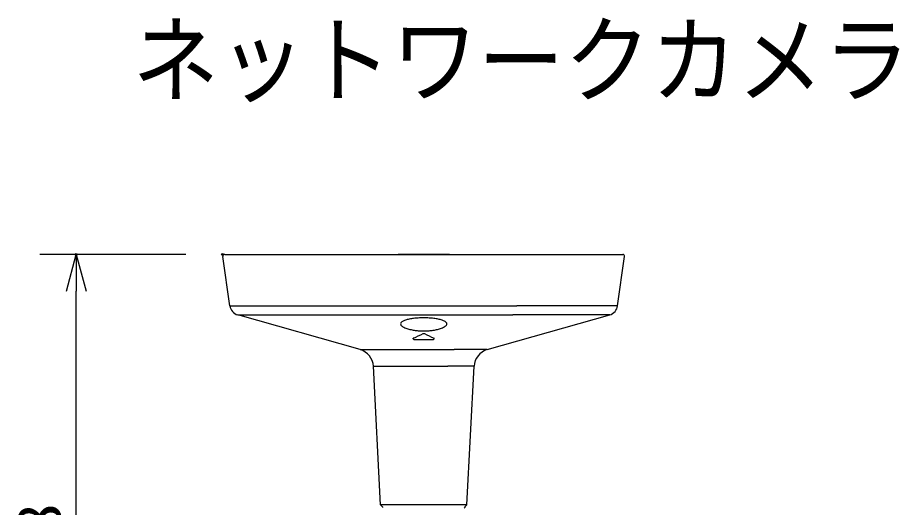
# Model space of a CAD drawing. Units: millimetres, scale not verified. Extents: x -63 to 63, y -57 to 58.
# Drawn here: x -41.78 to 6.45, y 30.86 to 57.64 of the extents above; entities that cross this region are included whole.
import ezdxf
from ezdxf.enums import TextEntityAlignment as Align

# ---------------------------------------------------------------- set-up
doc = ezdxf.new("R2010")
doc.units = ezdxf.units.MM
doc.header["$LTSCALE"] = 0.19104
doc.header["$PDMODE"] = 32
doc.header["$PDSIZE"] = 0.0955
for name, color, linetype in [('0-0_GAIKEI', 1, 'Continuous'), ('0-1_TOUROKU', 3, 'Continuous'), ('0-2_MOJI1', 2, 'Continuous')]:
    doc.layers.add(name, color=color, linetype=linetype)
doc.styles.add('ＭＳ ゴシック', font='')
doc.styles.get('ＭＳ ゴシック').set_extended_font_data('MS Gothic')

# ---------------------------------------------------------------- blocks, each defined once
blk = doc.blocks.new('_OPEN30')
at = {"layer": '0-2_MOJI1', "color": 7}
blk.add_line((0, 0), (-1, 0), dxfattribs=at)
blk.add_lwpolyline([(-1, 0.26795), (0, 0), (-1, -0.26795)], dxfattribs=at)

msp = doc.modelspace()

# ---------------------------------------------------------------- linework, layer by layer
at = {"layer": '0-0_GAIKEI', "color": 7}
for p, q in [((-30.1749, 41.8801), (-30.5542, 44.5791)), ((-30.2767, 44.693), (-30.2711, 44.693)), ((-30.2711, 44.693), (-8.8692, 44.693)), ((-8.9655, 41.8801), (-8.5862, 44.5791)), ((-8.8692, 44.693), (-8.8637, 44.693)), ((-8.8639, 44.693), (-8.8637, 44.693)), ((-23.0488, 39.4881), (-29.7443, 41.3864)), ((-16.0915, 39.4881), (-9.396, 41.3864)), ((-21.9257, 30.9985), (-22.323, 38.5784)), ((-17.2146, 30.9985), (-16.8174, 38.5784)), ((-21.8202, 30.893), (-21.9257, 30.9985)), ((-21.8202, 30.893), (-21.8202, 30.863)), ((-17.3202, 30.893), (-17.2146, 30.9985)), ((-17.3202, 30.893), (-17.3202, 30.863))]:
    msp.add_line(p, q, dxfattribs=at)
at = {"layer": '0-0_GAIKEI'}
for p, q in [((-18.1684, 44.693), (-20.9719, 44.693)), ((-30.1749, 41.8801), (-14.486, 41.8801)), ((-8.9655, 41.8801), (-14.486, 41.8801)), ((-29.7443, 41.3864), (-14.6924, 41.3864)), ((-9.396, 41.3864), (-14.6924, 41.3864)), ((-20.1409, 40.0872), (-20.1409, 40.1091)), ((-18.9995, 40.0872), (-18.9995, 40.1091)), ((-23.0488, 39.4881), (-17.9024, 39.4881)), ((-16.0915, 39.4881), (-17.9024, 39.4881)), ((-22.323, 38.5784), (-18.2504, 38.5784)), ((-16.8174, 38.5784), (-18.2504, 38.5784)), ((-17.2146, 30.9985), (-21.9257, 30.9985))]:
    msp.add_line(p, q, dxfattribs=at)
at = {"layer": '0-0_GAIKEI', "color": 7}
for points in [[(-30.4556, 44.693), (-30.2767, 44.693), (-30.2711, 44.693)], [(-30.2764, 44.693), (-30.2766, 44.693), (-30.2767, 44.693)], [(-8.8692, 44.693), (-8.8637, 44.693), (-8.6847, 44.693)]]:
    msp.add_lwpolyline(points, dxfattribs=at)
at = {"layer": '0-0_GAIKEI'}
for points in [[(-20.4151, 41.1444), (-20.4691, 41.1313), (-20.5209, 41.1172), (-20.5703, 41.1018), (-20.617, 41.0852), (-20.6607, 41.0672), (-20.701, 41.0478), (-20.7373, 41.0269), (-20.7691, 41.0044), (-20.7956, 40.9802), (-20.816, 40.9542), (-20.8292, 40.9265), (-20.8343, 40.8973), (-20.8294, 40.864), (-20.8131, 40.83), (-20.7858, 40.7965), (-20.749, 40.7644), (-20.7049, 40.7346), (-20.6556, 40.7073), (-20.6028, 40.6826), (-20.5481, 40.6605), (-20.4922, 40.6407), (-20.4356, 40.623), (-20.3788, 40.6072), (-20.3219, 40.593), (-20.2651, 40.5803), (-20.2084, 40.569), (-20.1519, 40.559), (-20.0957, 40.5501), (-20.0397, 40.5423), (-19.9839, 40.5354), (-19.9283, 40.5296), (-19.8729, 40.5247), (-19.8177, 40.5206), (-19.7625, 40.5174), (-19.7075, 40.515), (-19.6525, 40.5134), (-19.5976, 40.5126), (-19.5427, 40.5126), (-19.4878, 40.5134)], [(-18.3061, 40.8973), (-18.3111, 40.9265), (-18.3243, 40.9542), (-18.3447, 40.9802), (-18.3713, 41.0044), (-18.403, 41.0269), (-18.4393, 41.0478), (-18.4796, 41.0672), (-18.5233, 41.0852), (-18.5701, 41.1018), (-18.6195, 41.1172), (-18.6713, 41.1313), (-18.7252, 41.1444), (-18.781, 41.1563), (-18.8385, 41.1671), (-18.8975, 41.177), (-18.9577, 41.1859), (-19.0192, 41.1938), (-19.0817, 41.2008), (-19.145, 41.2068), (-19.2092, 41.212), (-19.2739, 41.2163), (-19.3392, 41.2197), (-19.4049, 41.2223), (-19.4709, 41.224), (-19.537, 41.2248), (-19.6032, 41.2248), (-19.6693, 41.224), (-19.7353, 41.2223), (-19.801, 41.2197), (-19.8663, 41.2163), (-19.9311, 41.212), (-19.9952, 41.2068), (-20.0586, 41.2008), (-20.1211, 41.1938), (-20.1826, 41.1859), (-20.2429, 41.177), (-20.3019, 41.1671), (-20.3593, 41.1563), (-20.4151, 41.1444)], [(-19.4878, 40.5134), (-19.4329, 40.515), (-19.3779, 40.5174), (-19.3228, 40.5206), (-19.2675, 40.5247), (-19.2121, 40.5296), (-19.1565, 40.5354), (-19.1006, 40.5423), (-19.0446, 40.5501), (-18.9884, 40.559), (-18.9319, 40.569), (-18.8753, 40.5803), (-18.8185, 40.593), (-18.7616, 40.6072), (-18.7047, 40.623), (-18.6481, 40.6408), (-18.5922, 40.6606), (-18.5375, 40.6826), (-18.4849, 40.7072), (-18.4356, 40.7345), (-18.3914, 40.7644), (-18.3546, 40.7965), (-18.3273, 40.8301), (-18.311, 40.864), (-18.3061, 40.8973)], [(-19.6048, 40.3672), (-19.6031, 40.368), (-19.6014, 40.3686), (-19.5995, 40.3692), (-19.5976, 40.3698), (-19.5957, 40.3702), (-19.5937, 40.3707), (-19.5918, 40.3711), (-19.5898, 40.3714), (-19.5877, 40.3717), (-19.5857, 40.372), (-19.5837, 40.3722), (-19.5816, 40.3724), (-19.5795, 40.3725), (-19.5775, 40.3727), (-19.5754, 40.3727), (-19.5733, 40.3728), (-19.5712, 40.3728), (-19.5691, 40.3728), (-19.567, 40.3728), (-19.565, 40.3727), (-19.5629, 40.3727), (-19.5608, 40.3725), (-19.5587, 40.3724), (-19.5567, 40.3722), (-19.5546, 40.372), (-19.5526, 40.3717), (-19.5506, 40.3714), (-19.5486, 40.3711), (-19.5466, 40.3707), (-19.5446, 40.3702), (-19.5427, 40.3698), (-19.5408, 40.3692), (-19.539, 40.3686), (-19.5372, 40.368), (-19.5355, 40.3672)]]:
    msp.add_lwpolyline(points, dxfattribs=at)
at = {"layer": '0-0_GAIKEI', "color": 7}
for centre, radius, start, end in [((-30.4551, 44.593), 0.1, 90.56309, 188), ((-8.6852, 44.593), 0.1, 352, 89.43691), ((-29.5807, 41.9636), 0.6, 188, 254.17177), ((-9.5597, 41.9636), 0.6, 285.82823, 352), ((-23.3216, 38.5261), 1, 3, 74.17178), ((-15.8188, 38.5261), 1, 105.82822, 176.99999), ((-17.3602, 30.863), 0.04, 270, 0)]:
    msp.add_arc(centre, radius, start, end, dxfattribs=at)
at = {"layer": '0-0_GAIKEI'}
for centre, radius, start, end in [((-25.3565, 44.593), 0.1, 89.19867, 90), ((-13.7839, 44.593), 0.1, 90, 90.80296), ((-20.1337, 40.1072), 0.0075, 103.76298, 165.19311), ((-20.1009, 40.0872), 0.04, 179.99999, 268.47859), ((-30.5475, 62.6641), 24.8373, 294.78449, 296.14045), ((-19.5702, 60.0179), 19.9778, 268.47468, 271.52532), ((-8.5929, 62.6641), 24.8373, 243.85956, 245.21551), ((-19.0395, 40.0872), 0.04, 271.52141, 0), ((-19.0066, 40.1072), 0.0075, 14.8042, 76.23787)]:
    msp.add_arc(centre, radius, start, end, dxfattribs=at)
at = {"layer": '0-1_TOUROKU'}
for p, q in [((-32.5747, 44.693), (-40.5747, 44.693)), ((-38.5747, 10.5396), (-38.5747, 42.693))]:
    msp.add_line(p, q, dxfattribs=at)
at = {"layer": '0-2_MOJI1', "color": 7}
for p in [(-38.5747, 44.693), (-30.5747, 44.693)]:
    msp.add_point(p, dxfattribs=at)

# ---------------------------------------------------------------- block references
at = {"layer": '0-1_TOUROKU', "xscale": 2, "yscale": 2, "rotation": 90}
msp.add_blockref('_OPEN30', (-38.5747, 44.693), dxfattribs=at)

# ---------------------------------------------------------------- texts
at = {"layer": '0-1_TOUROKU', "style": 'ＭＳ ゴシック', "width": 1.1}
msp.add_text('180.8', height=2.405, rotation=90, dxfattribs=at).set_placement((-38.6843, 22.0887), align=Align.BOTTOM_LEFT)
at = {"layer": '0-2_MOJI1', "style": 'ＭＳ ゴシック', "width": 0.9}
msp.add_text('ネットワークカメラ', height=3.849, dxfattribs=at).set_placement((-35.5034, 52.2497), align=Align.BOTTOM_LEFT)

doc.saveas('drawing.dxf')
